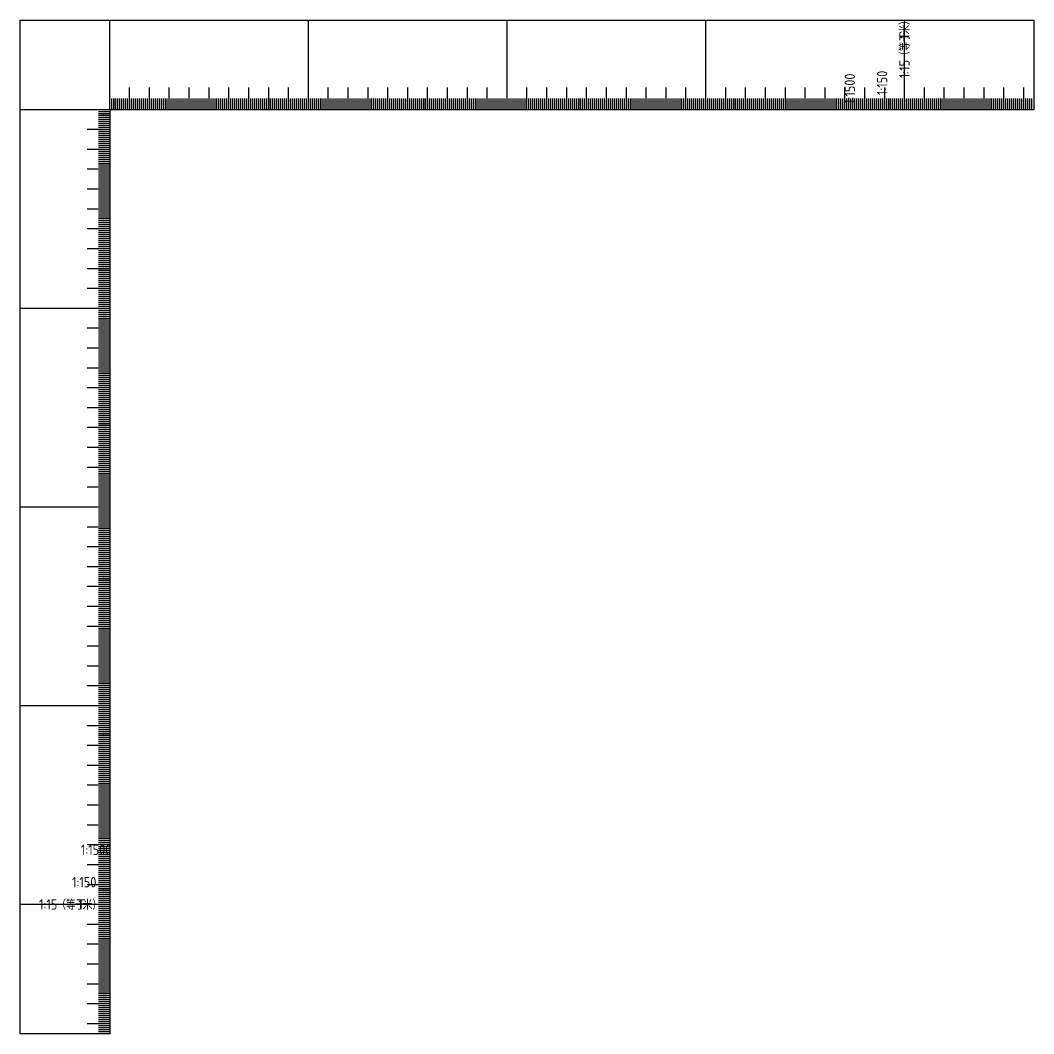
# Model space of a CAD drawing. Header units: millimetres. Extents: x 38046 to 69892, y 8139 to 15731.
# Drawn here: x 41590.9 to 41930.9, y 13550.1 to 13890.1 of the extents above; entities that cross this region are included whole.
import ezdxf

# ---------------------------------------------------------------- set-up
doc = ezdxf.new("R2010")
doc.units = ezdxf.units.MM
doc.header["$LTSCALE"] = 1000
doc.header["$MEASUREMENT"] = 0
doc.layers.get('0').update_dxf_attribs({"color": 3})
for name, color, linetype in [('PUB_TEXT', 3, 'Continuous'), ('图层1', 1, 'Continuous'), ('图层3', 253, 'Continuous')]:
    doc.layers.add(name, color=color, linetype=linetype)
doc.styles.get("Standard").update_dxf_attribs({"font": 'gbenor.shx', "bigfont": 'gbcbig.shx'})

msp = doc.modelspace()

# ---------------------------------------------------------------- linework, layer by layer
for p, q in [((41687.61, 13860.09), (41687.61, 13890.09)), ((41754.28, 13860.09), (41754.28, 13890.09)), ((41820.94, 13860.09), (41820.94, 13890.09)), ((41887.61, 13860.09), (41887.61, 13890.09)), ((41620.94, 13793.43), (41590.94, 13793.43)), ((41620.94, 13726.76), (41590.94, 13726.76)), ((41620.94, 13660.09), (41590.94, 13660.09)), ((41620.94, 13593.43), (41590.94, 13593.43))]:
    msp.add_line(p, q)
for points in [[(41620.94, 13860.09), (41620.94, 13890.09)], [(41687.61, 13860.09), (41687.61, 13890.09)], [(41754.28, 13860.09), (41754.28, 13890.09)], [(41820.94, 13860.09), (41820.94, 13890.09)], [(41627.61, 13860.09), (41627.61, 13867.59)], [(41634.28, 13860.09), (41634.28, 13867.59)], [(41640.94, 13860.09), (41640.94, 13867.59)], [(41647.61, 13860.09), (41647.61, 13867.59)], [(41654.28, 13860.09), (41654.28, 13867.59)], [(41660.94, 13860.09), (41660.94, 13867.59)], [(41667.61, 13860.09), (41667.61, 13867.59)], [(41674.28, 13860.09), (41674.28, 13867.59)], [(41680.94, 13860.09), (41680.94, 13867.59)], [(41694.28, 13860.09), (41694.28, 13867.59)], [(41700.94, 13860.09), (41700.94, 13867.59)], [(41707.61, 13860.09), (41707.61, 13867.59)], [(41714.28, 13860.09), (41714.28, 13867.59)], [(41720.94, 13860.09), (41720.94, 13867.59)], [(41727.61, 13860.09), (41727.61, 13867.59)], [(41734.28, 13860.09), (41734.28, 13867.59)], [(41740.94, 13860.09), (41740.94, 13867.59)], [(41747.61, 13860.09), (41747.61, 13867.59)], [(41760.94, 13860.09), (41760.94, 13867.59)], [(41767.61, 13860.09), (41767.61, 13867.59)], [(41774.28, 13860.09), (41774.28, 13867.59)], [(41780.94, 13860.09), (41780.94, 13867.59)], [(41787.61, 13860.09), (41787.61, 13867.59)], [(41794.28, 13860.09), (41794.28, 13867.59)], [(41800.94, 13860.09), (41800.94, 13867.59)], [(41807.61, 13860.09), (41807.61, 13867.59)], [(41814.28, 13860.09), (41814.28, 13867.59)], [(41827.61, 13860.09), (41827.61, 13867.59)], [(41834.28, 13860.09), (41834.28, 13867.59)], [(41840.94, 13860.09), (41840.94, 13867.59)], [(41847.61, 13860.09), (41847.61, 13867.59)], [(41854.28, 13860.09), (41854.28, 13867.59)], [(41860.94, 13860.09), (41860.94, 13867.59)], [(41867.61, 13860.09), (41867.61, 13867.59)], [(41874.28, 13860.09), (41874.28, 13867.59)], [(41880.94, 13860.09), (41880.94, 13867.59)], [(41894.28, 13860.09), (41894.28, 13867.59)], [(41900.94, 13860.09), (41900.94, 13867.59)], [(41907.61, 13860.09), (41907.61, 13867.59)], [(41914.28, 13860.09), (41914.28, 13867.59)], [(41920.94, 13860.09), (41920.94, 13867.59)], [(41927.61, 13860.09), (41927.61, 13867.59)], [(41620.94, 13860.09), (41590.94, 13860.09)], [(41620.94, 13853.43), (41613.44, 13853.43)], [(41620.94, 13846.76), (41613.44, 13846.76)], [(41620.94, 13840.09), (41613.44, 13840.09)], [(41620.94, 13833.43), (41613.44, 13833.43)], [(41620.94, 13826.76), (41613.44, 13826.76)], [(41620.94, 13820.09), (41613.44, 13820.09)], [(41620.94, 13813.43), (41613.44, 13813.43)], [(41620.94, 13806.76), (41613.44, 13806.76)], [(41620.94, 13800.09), (41613.44, 13800.09)], [(41620.94, 13793.43), (41590.94, 13793.43)], [(41620.94, 13786.76), (41613.44, 13786.76)], [(41620.94, 13780.09), (41613.44, 13780.09)], [(41620.94, 13773.43), (41613.44, 13773.43)], [(41620.94, 13766.76), (41613.44, 13766.76)], [(41620.94, 13760.09), (41613.44, 13760.09)], [(41620.94, 13753.43), (41613.44, 13753.43)], [(41620.94, 13746.76), (41613.44, 13746.76)], [(41620.94, 13740.09), (41613.44, 13740.09)], [(41620.94, 13733.43), (41613.44, 13733.43)], [(41620.94, 13726.76), (41590.94, 13726.76)], [(41620.94, 13720.09), (41613.44, 13720.09)], [(41620.94, 13713.43), (41613.44, 13713.43)], [(41620.94, 13706.76), (41613.44, 13706.76)], [(41620.94, 13700.09), (41613.44, 13700.09)], [(41620.94, 13693.43), (41613.44, 13693.43)], [(41620.94, 13686.76), (41613.44, 13686.76)], [(41620.94, 13680.09), (41613.44, 13680.09)], [(41620.94, 13673.43), (41613.44, 13673.43)], [(41620.94, 13666.76), (41613.44, 13666.76)], [(41620.94, 13660.09), (41590.94, 13660.09)], [(41620.94, 13653.43), (41613.44, 13653.43)], [(41620.94, 13646.76), (41613.44, 13646.76)], [(41620.94, 13640.09), (41613.44, 13640.09)], [(41620.94, 13633.43), (41613.44, 13633.43)], [(41620.94, 13626.76), (41613.44, 13626.76)], [(41620.94, 13620.09), (41613.44, 13620.09)], [(41620.94, 13613.43), (41613.44, 13613.43)], [(41620.94, 13606.76), (41613.44, 13606.76)], [(41620.94, 13600.09), (41613.44, 13600.09)], [(41620.94, 13586.76), (41613.44, 13586.76)], [(41620.94, 13580.09), (41613.44, 13580.09)], [(41620.94, 13573.43), (41613.44, 13573.43)], [(41620.94, 13566.76), (41613.44, 13566.76)], [(41620.94, 13560.09), (41613.44, 13560.09)], [(41620.94, 13553.43), (41613.44, 13553.43)]]:
    msp.add_lwpolyline(points)
at = {"layer": '图层1'}
msp.add_lwpolyline([(41620.94, 13860.09), (41620.94, 13550.09), (41590.94, 13550.09), (41590.94, 13890.09), (41930.94, 13890.09), (41930.94, 13860.09), (41620.94, 13860.09)], dxfattribs=at)
at = {"layer": '图层3'}
for points in [[(41621.61, 13860.09), (41621.61, 13863.84)], [(41622.28, 13860.09), (41622.28, 13863.84)], [(41622.94, 13860.09), (41622.94, 13863.84)], [(41623.61, 13860.09), (41623.61, 13863.84)], [(41624.28, 13860.09), (41624.28, 13863.84)], [(41624.94, 13860.09), (41624.94, 13863.84)], [(41625.61, 13860.09), (41625.61, 13863.84)], [(41626.28, 13860.09), (41626.28, 13863.84)], [(41626.94, 13860.09), (41626.94, 13863.84)], [(41628.28, 13860.09), (41628.28, 13863.84)], [(41628.94, 13860.09), (41628.94, 13863.84)], [(41629.61, 13860.09), (41629.61, 13863.84)], [(41630.28, 13860.09), (41630.28, 13863.84)], [(41630.94, 13860.09), (41630.94, 13863.84)], [(41631.61, 13860.09), (41631.61, 13863.84)], [(41632.28, 13860.09), (41632.28, 13863.84)], [(41632.94, 13860.09), (41632.94, 13863.84)], [(41633.61, 13860.09), (41633.61, 13863.84)], [(41634.94, 13860.09), (41634.94, 13863.84)], [(41635.61, 13860.09), (41635.61, 13863.84)], [(41636.28, 13860.09), (41636.28, 13863.84)], [(41636.94, 13860.09), (41636.94, 13863.84)], [(41637.61, 13860.09), (41637.61, 13863.84)], [(41638.28, 13860.09), (41638.28, 13863.84)], [(41638.94, 13860.09), (41638.94, 13863.84)], [(41639.61, 13860.09), (41639.61, 13863.84)], [(41640.28, 13860.09), (41640.28, 13863.84)], [(41641.61, 13860.09), (41641.61, 13863.84)], [(41642.28, 13860.09), (41642.28, 13863.84)], [(41642.94, 13860.09), (41642.94, 13863.84)], [(41643.61, 13860.09), (41643.61, 13863.84)], [(41644.28, 13860.09), (41644.28, 13863.84)], [(41644.94, 13860.09), (41644.94, 13863.84)], [(41645.61, 13860.09), (41645.61, 13863.84)], [(41646.28, 13860.09), (41646.28, 13863.84)], [(41646.94, 13860.09), (41646.94, 13863.84)], [(41648.28, 13860.09), (41648.28, 13863.84)], [(41648.94, 13860.09), (41648.94, 13863.84)], [(41649.61, 13860.09), (41649.61, 13863.84)], [(41650.28, 13860.09), (41650.28, 13863.84)], [(41650.94, 13860.09), (41650.94, 13863.84)], [(41651.61, 13860.09), (41651.61, 13863.84)], [(41652.28, 13860.09), (41652.28, 13863.84)], [(41652.94, 13860.09), (41652.94, 13863.84)], [(41653.61, 13860.09), (41653.61, 13863.84)], [(41654.94, 13860.09), (41654.94, 13863.84)], [(41655.61, 13860.09), (41655.61, 13863.84)], [(41656.28, 13860.09), (41656.28, 13863.84)], [(41656.94, 13860.09), (41656.94, 13863.84)], [(41657.61, 13860.09), (41657.61, 13863.84)], [(41658.28, 13860.09), (41658.28, 13863.84)], [(41658.94, 13860.09), (41658.94, 13863.84)], [(41659.61, 13860.09), (41659.61, 13863.84)], [(41660.28, 13860.09), (41660.28, 13863.84)], [(41661.61, 13860.09), (41661.61, 13863.84)], [(41662.28, 13860.09), (41662.28, 13863.84)], [(41662.94, 13860.09), (41662.94, 13863.84)], [(41663.61, 13860.09), (41663.61, 13863.84)], [(41664.28, 13860.09), (41664.28, 13863.84)], [(41664.94, 13860.09), (41664.94, 13863.84)], [(41665.61, 13860.09), (41665.61, 13863.84)], [(41666.28, 13860.09), (41666.28, 13863.84)], [(41666.94, 13860.09), (41666.94, 13863.84)], [(41668.28, 13860.09), (41668.28, 13863.84)], [(41668.94, 13860.09), (41668.94, 13863.84)], [(41669.61, 13860.09), (41669.61, 13863.84)], [(41670.28, 13860.09), (41670.28, 13863.84)], [(41670.94, 13860.09), (41670.94, 13863.84)], [(41671.61, 13860.09), (41671.61, 13863.84)], [(41672.28, 13860.09), (41672.28, 13863.84)], [(41672.94, 13860.09), (41672.94, 13863.84)], [(41673.61, 13860.09), (41673.61, 13863.84)], [(41674.94, 13860.09), (41674.94, 13863.84)], [(41675.61, 13860.09), (41675.61, 13863.84)], [(41676.28, 13860.09), (41676.28, 13863.84)], [(41676.94, 13860.09), (41676.94, 13863.84)], [(41677.61, 13860.09), (41677.61, 13863.84)], [(41678.28, 13860.09), (41678.28, 13863.84)], [(41678.94, 13860.09), (41678.94, 13863.84)], [(41679.61, 13860.09), (41679.61, 13863.84)], [(41680.28, 13860.09), (41680.28, 13863.84)], [(41681.61, 13860.09), (41681.61, 13863.84)], [(41682.28, 13860.09), (41682.28, 13863.84)], [(41682.94, 13860.09), (41682.94, 13863.84)], [(41683.61, 13860.09), (41683.61, 13863.84)], [(41684.28, 13860.09), (41684.28, 13863.84)], [(41684.94, 13860.09), (41684.94, 13863.84)], [(41685.61, 13860.09), (41685.61, 13863.84)], [(41686.28, 13860.09), (41686.28, 13863.84)], [(41686.94, 13860.09), (41686.94, 13863.84)], [(41688.28, 13860.09), (41688.28, 13863.84)], [(41688.94, 13860.09), (41688.94, 13863.84)], [(41689.61, 13860.09), (41689.61, 13863.84)], [(41690.28, 13860.09), (41690.28, 13863.84)], [(41690.94, 13860.09), (41690.94, 13863.84)], [(41691.61, 13860.09), (41691.61, 13863.84)], [(41692.28, 13860.09), (41692.28, 13863.84)], [(41692.94, 13860.09), (41692.94, 13863.84)], [(41693.61, 13860.09), (41693.61, 13863.84)], [(41694.94, 13860.09), (41694.94, 13863.84)], [(41695.61, 13860.09), (41695.61, 13863.84)], [(41696.28, 13860.09), (41696.28, 13863.84)], [(41696.94, 13860.09), (41696.94, 13863.84)], [(41697.61, 13860.09), (41697.61, 13863.84)], [(41698.28, 13860.09), (41698.28, 13863.84)], [(41698.94, 13860.09), (41698.94, 13863.84)], [(41699.61, 13860.09), (41699.61, 13863.84)], [(41700.28, 13860.09), (41700.28, 13863.84)], [(41701.61, 13860.09), (41701.61, 13863.84)], [(41702.28, 13860.09), (41702.28, 13863.84)], [(41702.94, 13860.09), (41702.94, 13863.84)], [(41703.61, 13860.09), (41703.61, 13863.84)], [(41704.28, 13860.09), (41704.28, 13863.84)], [(41704.94, 13860.09), (41704.94, 13863.84)], [(41705.61, 13860.09), (41705.61, 13863.84)], [(41706.28, 13860.09), (41706.28, 13863.84)], [(41706.94, 13860.09), (41706.94, 13863.84)], [(41708.28, 13860.09), (41708.28, 13863.84)], [(41708.94, 13860.09), (41708.94, 13863.84)], [(41709.61, 13860.09), (41709.61, 13863.84)], [(41710.28, 13860.09), (41710.28, 13863.84)], [(41710.94, 13860.09), (41710.94, 13863.84)], [(41711.61, 13860.09), (41711.61, 13863.84)], [(41712.28, 13860.09), (41712.28, 13863.84)], [(41712.94, 13860.09), (41712.94, 13863.84)], [(41713.61, 13860.09), (41713.61, 13863.84)], [(41714.94, 13860.09), (41714.94, 13863.84)], [(41715.61, 13860.09), (41715.61, 13863.84)], [(41716.28, 13860.09), (41716.28, 13863.84)], [(41716.94, 13860.09), (41716.94, 13863.84)], [(41717.61, 13860.09), (41717.61, 13863.84)], [(41718.28, 13860.09), (41718.28, 13863.84)], [(41718.94, 13860.09), (41718.94, 13863.84)], [(41719.61, 13860.09), (41719.61, 13863.84)], [(41720.28, 13860.09), (41720.28, 13863.84)], [(41721.61, 13860.09), (41721.61, 13863.84)], [(41722.28, 13860.09), (41722.28, 13863.84)], [(41722.94, 13860.09), (41722.94, 13863.84)], [(41723.61, 13860.09), (41723.61, 13863.84)], [(41724.28, 13860.09), (41724.28, 13863.84)], [(41724.94, 13860.09), (41724.94, 13863.84)], [(41725.61, 13860.09), (41725.61, 13863.84)], [(41726.28, 13860.09), (41726.28, 13863.84)], [(41726.94, 13860.09), (41726.94, 13863.84)], [(41728.28, 13860.09), (41728.28, 13863.84)], [(41728.94, 13860.09), (41728.94, 13863.84)], [(41729.61, 13860.09), (41729.61, 13863.84)], [(41730.28, 13860.09), (41730.28, 13863.84)], [(41730.94, 13860.09), (41730.94, 13863.84)], [(41731.61, 13860.09), (41731.61, 13863.84)], [(41732.28, 13860.09), (41732.28, 13863.84)], [(41732.94, 13860.09), (41732.94, 13863.84)], [(41733.61, 13860.09), (41733.61, 13863.84)], [(41734.94, 13860.09), (41734.94, 13863.84)], [(41735.61, 13860.09), (41735.61, 13863.84)], [(41736.28, 13860.09), (41736.28, 13863.84)], [(41736.94, 13860.09), (41736.94, 13863.84)], [(41737.61, 13860.09), (41737.61, 13863.84)], [(41738.28, 13860.09), (41738.28, 13863.84)], [(41738.94, 13860.09), (41738.94, 13863.84)], [(41739.61, 13860.09), (41739.61, 13863.84)], [(41740.28, 13860.09), (41740.28, 13863.84)], [(41741.61, 13860.09), (41741.61, 13863.84)], [(41742.28, 13860.09), (41742.28, 13863.84)], [(41742.94, 13860.09), (41742.94, 13863.84)], [(41743.61, 13860.09), (41743.61, 13863.84)], [(41744.28, 13860.09), (41744.28, 13863.84)], [(41744.94, 13860.09), (41744.94, 13863.84)], [(41745.61, 13860.09), (41745.61, 13863.84)], [(41746.28, 13860.09), (41746.28, 13863.84)], [(41746.94, 13860.09), (41746.94, 13863.84)], [(41748.28, 13860.09), (41748.28, 13863.84)], [(41748.94, 13860.09), (41748.94, 13863.84)], [(41749.61, 13860.09), (41749.61, 13863.84)], [(41750.28, 13860.09), (41750.28, 13863.84)], [(41750.94, 13860.09), (41750.94, 13863.84)], [(41751.61, 13860.09), (41751.61, 13863.84)], [(41752.28, 13860.09), (41752.28, 13863.84)], [(41752.94, 13860.09), (41752.94, 13863.84)], [(41753.61, 13860.09), (41753.61, 13863.84)], [(41754.94, 13860.09), (41754.94, 13863.84)], [(41755.61, 13860.09), (41755.61, 13863.84)], [(41756.28, 13860.09), (41756.28, 13863.84)], [(41756.94, 13860.09), (41756.94, 13863.84)], [(41757.61, 13860.09), (41757.61, 13863.84)], [(41758.28, 13860.09), (41758.28, 13863.84)], [(41758.94, 13860.09), (41758.94, 13863.84)], [(41759.61, 13860.09), (41759.61, 13863.84)], [(41760.28, 13860.09), (41760.28, 13863.84)], [(41761.61, 13860.09), (41761.61, 13863.84)], [(41762.28, 13860.09), (41762.28, 13863.84)], [(41762.94, 13860.09), (41762.94, 13863.84)], [(41763.61, 13860.09), (41763.61, 13863.84)], [(41764.28, 13860.09), (41764.28, 13863.84)], [(41764.94, 13860.09), (41764.94, 13863.84)], [(41765.61, 13860.09), (41765.61, 13863.84)], [(41766.28, 13860.09), (41766.28, 13863.84)], [(41766.94, 13860.09), (41766.94, 13863.84)], [(41768.28, 13860.09), (41768.28, 13863.84)], [(41768.94, 13860.09), (41768.94, 13863.84)], [(41769.61, 13860.09), (41769.61, 13863.84)], [(41770.28, 13860.09), (41770.28, 13863.84)], [(41770.94, 13860.09), (41770.94, 13863.84)], [(41771.61, 13860.09), (41771.61, 13863.84)], [(41772.28, 13860.09), (41772.28, 13863.84)], [(41772.94, 13860.09), (41772.94, 13863.84)], [(41773.61, 13860.09), (41773.61, 13863.84)], [(41774.94, 13860.09), (41774.94, 13863.84)], [(41775.61, 13860.09), (41775.61, 13863.84)], [(41776.28, 13860.09), (41776.28, 13863.84)], [(41776.94, 13860.09), (41776.94, 13863.84)], [(41777.61, 13860.09), (41777.61, 13863.84)], [(41778.28, 13860.09), (41778.28, 13863.84)], [(41778.94, 13860.09), (41778.94, 13863.84)], [(41779.61, 13860.09), (41779.61, 13863.84)], [(41780.28, 13860.09), (41780.28, 13863.84)], [(41781.61, 13860.09), (41781.61, 13863.84)], [(41782.28, 13860.09), (41782.28, 13863.84)], [(41782.94, 13860.09), (41782.94, 13863.84)], [(41783.61, 13860.09), (41783.61, 13863.84)], [(41784.28, 13860.09), (41784.28, 13863.84)], [(41784.94, 13860.09), (41784.94, 13863.84)], [(41785.61, 13860.09), (41785.61, 13863.84)], [(41786.28, 13860.09), (41786.28, 13863.84)], [(41786.94, 13860.09), (41786.94, 13863.84)], [(41788.28, 13860.09), (41788.28, 13863.84)], [(41788.94, 13860.09), (41788.94, 13863.84)], [(41789.61, 13860.09), (41789.61, 13863.84)], [(41790.28, 13860.09), (41790.28, 13863.84)], [(41790.94, 13860.09), (41790.94, 13863.84)], [(41791.61, 13860.09), (41791.61, 13863.84)], [(41792.28, 13860.09), (41792.28, 13863.84)], [(41792.94, 13860.09), (41792.94, 13863.84)], [(41793.61, 13860.09), (41793.61, 13863.84)], [(41794.94, 13860.09), (41794.94, 13863.84)], [(41795.61, 13860.09), (41795.61, 13863.84)], [(41796.28, 13860.09), (41796.28, 13863.84)], [(41796.94, 13860.09), (41796.94, 13863.84)], [(41797.61, 13860.09), (41797.61, 13863.84)], [(41798.28, 13860.09), (41798.28, 13863.84)], [(41798.94, 13860.09), (41798.94, 13863.84)], [(41799.61, 13860.09), (41799.61, 13863.84)], [(41800.28, 13860.09), (41800.28, 13863.84)], [(41801.61, 13860.09), (41801.61, 13863.84)], [(41802.28, 13860.09), (41802.28, 13863.84)], [(41802.94, 13860.09), (41802.94, 13863.84)], [(41803.61, 13860.09), (41803.61, 13863.84)], [(41804.28, 13860.09), (41804.28, 13863.84)], [(41804.94, 13860.09), (41804.94, 13863.84)], [(41805.61, 13860.09), (41805.61, 13863.84)], [(41806.28, 13860.09), (41806.28, 13863.84)], [(41806.94, 13860.09), (41806.94, 13863.84)], [(41808.28, 13860.09), (41808.28, 13863.84)], [(41808.94, 13860.09), (41808.94, 13863.84)], [(41809.61, 13860.09), (41809.61, 13863.84)], [(41810.28, 13860.09), (41810.28, 13863.84)], [(41810.94, 13860.09), (41810.94, 13863.84)], [(41811.61, 13860.09), (41811.61, 13863.84)], [(41812.28, 13860.09), (41812.28, 13863.84)], [(41812.94, 13860.09), (41812.94, 13863.84)], [(41813.61, 13860.09), (41813.61, 13863.84)], [(41814.94, 13860.09), (41814.94, 13863.84)], [(41815.61, 13860.09), (41815.61, 13863.84)], [(41816.28, 13860.09), (41816.28, 13863.84)], [(41816.94, 13860.09), (41816.94, 13863.84)], [(41817.61, 13860.09), (41817.61, 13863.84)], [(41818.28, 13860.09), (41818.28, 13863.84)], [(41818.94, 13860.09), (41818.94, 13863.84)], [(41819.61, 13860.09), (41819.61, 13863.84)], [(41820.28, 13860.09), (41820.28, 13863.84)], [(41821.61, 13860.09), (41821.61, 13863.84)], [(41822.28, 13860.09), (41822.28, 13863.84)], [(41822.94, 13860.09), (41822.94, 13863.84)], [(41823.61, 13860.09), (41823.61, 13863.84)], [(41824.28, 13860.09), (41824.28, 13863.84)], [(41824.94, 13860.09), (41824.94, 13863.84)], [(41825.61, 13860.09), (41825.61, 13863.84)], [(41826.28, 13860.09), (41826.28, 13863.84)], [(41826.94, 13860.09), (41826.94, 13863.84)], [(41828.28, 13860.09), (41828.28, 13863.84)], [(41828.94, 13860.09), (41828.94, 13863.84)], [(41829.61, 13860.09), (41829.61, 13863.84)], [(41830.28, 13860.09), (41830.28, 13863.84)], [(41830.94, 13860.09), (41830.94, 13863.84)], [(41831.61, 13860.09), (41831.61, 13863.84)], [(41832.28, 13860.09), (41832.28, 13863.84)], [(41832.94, 13860.09), (41832.94, 13863.84)], [(41833.61, 13860.09), (41833.61, 13863.84)], [(41834.94, 13860.09), (41834.94, 13863.84)], [(41835.61, 13860.09), (41835.61, 13863.84)], [(41836.28, 13860.09), (41836.28, 13863.84)], [(41836.94, 13860.09), (41836.94, 13863.84)], [(41837.61, 13860.09), (41837.61, 13863.84)], [(41838.28, 13860.09), (41838.28, 13863.84)], [(41838.94, 13860.09), (41838.94, 13863.84)], [(41839.61, 13860.09), (41839.61, 13863.84)], [(41840.28, 13860.09), (41840.28, 13863.84)], [(41841.61, 13860.09), (41841.61, 13863.84)], [(41842.28, 13860.09), (41842.28, 13863.84)], [(41842.94, 13860.09), (41842.94, 13863.84)], [(41843.61, 13860.09), (41843.61, 13863.84)], [(41844.28, 13860.09), (41844.28, 13863.84)], [(41844.94, 13860.09), (41844.94, 13863.84)], [(41845.61, 13860.09), (41845.61, 13863.84)], [(41846.28, 13860.09), (41846.28, 13863.84)], [(41846.94, 13860.09), (41846.94, 13863.84)], [(41848.28, 13860.09), (41848.28, 13863.84)], [(41848.94, 13860.09), (41848.94, 13863.84)], [(41849.61, 13860.09), (41849.61, 13863.84)], [(41850.28, 13860.09), (41850.28, 13863.84)], [(41850.94, 13860.09), (41850.94, 13863.84)], [(41851.61, 13860.09), (41851.61, 13863.84)], [(41852.28, 13860.09), (41852.28, 13863.84)], [(41852.94, 13860.09), (41852.94, 13863.84)], [(41853.61, 13860.09), (41853.61, 13863.84)], [(41854.94, 13860.09), (41854.94, 13863.84)], [(41855.61, 13860.09), (41855.61, 13863.84)], [(41856.28, 13860.09), (41856.28, 13863.84)], [(41856.94, 13860.09), (41856.94, 13863.84)], [(41857.61, 13860.09), (41857.61, 13863.84)], [(41858.28, 13860.09), (41858.28, 13863.84)], [(41858.94, 13860.09), (41858.94, 13863.84)], [(41859.61, 13860.09), (41859.61, 13863.84)], [(41860.28, 13860.09), (41860.28, 13863.84)], [(41861.61, 13860.09), (41861.61, 13863.84)], [(41862.28, 13860.09), (41862.28, 13863.84)], [(41862.94, 13860.09), (41862.94, 13863.84)], [(41863.61, 13860.09), (41863.61, 13863.84)], [(41864.28, 13860.09), (41864.28, 13863.84)], [(41864.94, 13860.09), (41864.94, 13863.84)], [(41864.94, 13860.09), (41864.94, 13863.84)], [(41865.61, 13860.09), (41865.61, 13863.84)], [(41865.61, 13860.09), (41865.61, 13863.84)], [(41866.28, 13860.09), (41866.28, 13863.84)], [(41866.28, 13860.09), (41866.28, 13863.84)], [(41866.94, 13860.09), (41866.94, 13863.84)], [(41866.94, 13860.09), (41866.94, 13863.84)], [(41867.61, 13860.09), (41867.61, 13863.84)], [(41868.28, 13860.09), (41868.28, 13863.84)], [(41868.28, 13860.09), (41868.28, 13863.84)], [(41868.94, 13860.09), (41868.94, 13863.84)], [(41868.94, 13860.09), (41868.94, 13863.84)], [(41869.61, 13860.09), (41869.61, 13863.84)], [(41869.61, 13860.09), (41869.61, 13863.84)], [(41870.28, 13860.09), (41870.28, 13863.84)], [(41870.28, 13860.09), (41870.28, 13863.84)], [(41870.94, 13860.09), (41870.94, 13863.84)], [(41871.61, 13860.09), (41871.61, 13863.84)], [(41871.61, 13860.09), (41871.61, 13863.84)], [(41872.28, 13860.09), (41872.28, 13863.84)], [(41872.28, 13860.09), (41872.28, 13863.84)], [(41872.94, 13860.09), (41872.94, 13863.84)], [(41872.94, 13860.09), (41872.94, 13863.84)], [(41873.61, 13860.09), (41873.61, 13863.84)], [(41873.61, 13860.09), (41873.61, 13863.84)], [(41874.28, 13860.09), (41874.28, 13863.84)], [(41874.94, 13860.09), (41874.94, 13863.84)], [(41874.94, 13860.09), (41874.94, 13863.84)], [(41875.61, 13860.09), (41875.61, 13863.84)], [(41875.61, 13860.09), (41875.61, 13863.84)], [(41876.28, 13860.09), (41876.28, 13863.84)], [(41876.28, 13860.09), (41876.28, 13863.84)], [(41876.94, 13860.09), (41876.94, 13863.84)], [(41876.94, 13860.09), (41876.94, 13863.84)], [(41877.61, 13860.09), (41877.61, 13863.84)], [(41878.28, 13860.09), (41878.28, 13863.84)], [(41878.28, 13860.09), (41878.28, 13863.84)], [(41878.94, 13860.09), (41878.94, 13863.84)], [(41878.94, 13860.09), (41878.94, 13863.84)], [(41879.61, 13860.09), (41879.61, 13863.84)], [(41879.61, 13860.09), (41879.61, 13863.84)], [(41880.28, 13860.09), (41880.28, 13863.84)], [(41880.28, 13860.09), (41880.28, 13863.84)], [(41880.94, 13860.09), (41880.94, 13863.84)], [(41881.61, 13860.09), (41881.61, 13863.84)], [(41881.61, 13860.09), (41881.61, 13863.84)], [(41882.28, 13860.09), (41882.28, 13863.84)], [(41882.28, 13860.09), (41882.28, 13863.84)], [(41882.94, 13860.09), (41882.94, 13863.84)], [(41882.94, 13860.09), (41882.94, 13863.84)], [(41883.61, 13860.09), (41883.61, 13863.84)], [(41883.61, 13860.09), (41883.61, 13863.84)], [(41884.28, 13860.09), (41884.28, 13863.84)], [(41884.94, 13860.09), (41884.94, 13863.84)], [(41884.94, 13860.09), (41884.94, 13863.84)], [(41885.61, 13860.09), (41885.61, 13863.84)], [(41885.61, 13860.09), (41885.61, 13863.84)], [(41886.28, 13860.09), (41886.28, 13863.84)], [(41886.28, 13860.09), (41886.28, 13863.84)], [(41886.94, 13860.09), (41886.94, 13863.84)], [(41886.94, 13860.09), (41886.94, 13863.84)], [(41887.61, 13860.09), (41887.61, 13863.84)], [(41888.28, 13860.09), (41888.28, 13863.84)], [(41888.94, 13860.09), (41888.94, 13863.84)], [(41889.61, 13860.09), (41889.61, 13863.84)], [(41890.28, 13860.09), (41890.28, 13863.84)], [(41890.94, 13860.09), (41890.94, 13863.84)], [(41891.61, 13860.09), (41891.61, 13863.84)], [(41892.28, 13860.09), (41892.28, 13863.84)], [(41892.94, 13860.09), (41892.94, 13863.84)], [(41893.61, 13860.09), (41893.61, 13863.84)], [(41894.94, 13860.09), (41894.94, 13863.84)], [(41895.61, 13860.09), (41895.61, 13863.84)], [(41896.28, 13860.09), (41896.28, 13863.84)], [(41896.94, 13860.09), (41896.94, 13863.84)], [(41897.61, 13860.09), (41897.61, 13863.84)], [(41898.28, 13860.09), (41898.28, 13863.84)], [(41898.94, 13860.09), (41898.94, 13863.84)], [(41899.61, 13860.09), (41899.61, 13863.84)], [(41900.28, 13860.09), (41900.28, 13863.84)], [(41901.61, 13860.09), (41901.61, 13863.84)], [(41902.28, 13860.09), (41902.28, 13863.84)], [(41902.94, 13860.09), (41902.94, 13863.84)], [(41903.61, 13860.09), (41903.61, 13863.84)], [(41904.28, 13860.09), (41904.28, 13863.84)], [(41904.94, 13860.09), (41904.94, 13863.84)], [(41905.61, 13860.09), (41905.61, 13863.84)], [(41906.28, 13860.09), (41906.28, 13863.84)], [(41906.94, 13860.09), (41906.94, 13863.84)], [(41908.28, 13860.09), (41908.28, 13863.84)], [(41908.94, 13860.09), (41908.94, 13863.84)], [(41909.61, 13860.09), (41909.61, 13863.84)], [(41910.28, 13860.09), (41910.28, 13863.84)], [(41910.94, 13860.09), (41910.94, 13863.84)], [(41911.61, 13860.09), (41911.61, 13863.84)], [(41912.28, 13860.09), (41912.28, 13863.84)], [(41912.94, 13860.09), (41912.94, 13863.84)], [(41913.61, 13860.09), (41913.61, 13863.84)], [(41914.94, 13860.09), (41914.94, 13863.84)], [(41915.61, 13860.09), (41915.61, 13863.84)], [(41916.28, 13860.09), (41916.28, 13863.84)], [(41916.94, 13860.09), (41916.94, 13863.84)], [(41917.61, 13860.09), (41917.61, 13863.84)], [(41918.28, 13860.09), (41918.28, 13863.84)], [(41918.94, 13860.09), (41918.94, 13863.84)], [(41919.61, 13860.09), (41919.61, 13863.84)], [(41920.28, 13860.09), (41920.28, 13863.84)], [(41921.61, 13860.09), (41921.61, 13863.84)], [(41922.28, 13860.09), (41922.28, 13863.84)], [(41922.94, 13860.09), (41922.94, 13863.84)], [(41923.61, 13860.09), (41923.61, 13863.84)], [(41924.28, 13860.09), (41924.28, 13863.84)], [(41924.94, 13860.09), (41924.94, 13863.84)], [(41925.61, 13860.09), (41925.61, 13863.84)], [(41926.28, 13860.09), (41926.28, 13863.84)], [(41926.94, 13860.09), (41926.94, 13863.84)], [(41928.28, 13860.09), (41928.28, 13863.84)], [(41928.94, 13860.09), (41928.94, 13863.84)], [(41929.61, 13860.09), (41929.61, 13863.84)], [(41930.28, 13860.09), (41930.28, 13863.84)], [(41620.94, 13859.43), (41617.19, 13859.43)], [(41620.94, 13858.76), (41617.19, 13858.76)], [(41620.94, 13858.09), (41617.19, 13858.09)], [(41620.94, 13857.43), (41617.19, 13857.43)], [(41620.94, 13856.76), (41617.19, 13856.76)], [(41620.94, 13856.09), (41617.19, 13856.09)], [(41620.94, 13855.43), (41617.19, 13855.43)], [(41620.94, 13854.76), (41617.19, 13854.76)], [(41620.94, 13854.09), (41617.19, 13854.09)], [(41620.94, 13852.76), (41617.19, 13852.76)], [(41620.94, 13852.09), (41617.19, 13852.09)], [(41620.94, 13851.43), (41617.19, 13851.43)], [(41620.94, 13850.76), (41617.19, 13850.76)], [(41620.94, 13850.09), (41617.19, 13850.09)], [(41620.94, 13849.43), (41617.19, 13849.43)], [(41620.94, 13848.76), (41617.19, 13848.76)], [(41620.94, 13848.09), (41617.19, 13848.09)], [(41620.94, 13847.43), (41617.19, 13847.43)], [(41620.94, 13846.09), (41617.19, 13846.09)], [(41620.94, 13845.43), (41617.19, 13845.43)], [(41620.94, 13844.76), (41617.19, 13844.76)], [(41620.94, 13844.09), (41617.19, 13844.09)], [(41620.94, 13843.43), (41617.19, 13843.43)], [(41620.94, 13842.76), (41617.19, 13842.76)], [(41620.94, 13842.09), (41617.19, 13842.09)], [(41620.94, 13841.43), (41617.19, 13841.43)], [(41620.94, 13840.76), (41617.19, 13840.76)], [(41620.94, 13839.43), (41617.19, 13839.43)], [(41620.94, 13838.76), (41617.19, 13838.76)], [(41620.94, 13838.09), (41617.19, 13838.09)], [(41620.94, 13837.43), (41617.19, 13837.43)], [(41620.94, 13836.76), (41617.19, 13836.76)], [(41620.94, 13836.09), (41617.19, 13836.09)], [(41620.94, 13835.43), (41617.19, 13835.43)], [(41620.94, 13834.76), (41617.19, 13834.76)], [(41620.94, 13834.09), (41617.19, 13834.09)], [(41620.94, 13832.76), (41617.19, 13832.76)], [(41620.94, 13832.09), (41617.19, 13832.09)], [(41620.94, 13831.43), (41617.19, 13831.43)], [(41620.94, 13830.76), (41617.19, 13830.76)], [(41620.94, 13830.09), (41617.19, 13830.09)], [(41620.94, 13829.43), (41617.19, 13829.43)], [(41620.94, 13828.76), (41617.19, 13828.76)], [(41620.94, 13828.09), (41617.19, 13828.09)], [(41620.94, 13827.43), (41617.19, 13827.43)], [(41620.94, 13826.09), (41617.19, 13826.09)], [(41620.94, 13825.43), (41617.19, 13825.43)], [(41620.94, 13824.76), (41617.19, 13824.76)], [(41620.94, 13824.09), (41617.19, 13824.09)], [(41620.94, 13823.43), (41617.19, 13823.43)], [(41620.94, 13822.76), (41617.19, 13822.76)], [(41620.94, 13822.09), (41617.19, 13822.09)], [(41620.94, 13821.43), (41617.19, 13821.43)], [(41620.94, 13820.76), (41617.19, 13820.76)], [(41620.94, 13819.43), (41617.19, 13819.43)], [(41620.94, 13818.76), (41617.19, 13818.76)], [(41620.94, 13818.09), (41617.19, 13818.09)], [(41620.94, 13817.43), (41617.19, 13817.43)], [(41620.94, 13816.76), (41617.19, 13816.76)], [(41620.94, 13816.09), (41617.19, 13816.09)], [(41620.94, 13815.43), (41617.19, 13815.43)], [(41620.94, 13814.76), (41617.19, 13814.76)], [(41620.94, 13814.09), (41617.19, 13814.09)], [(41620.94, 13812.76), (41617.19, 13812.76)], [(41620.94, 13812.09), (41617.19, 13812.09)], [(41620.94, 13811.43), (41617.19, 13811.43)], [(41620.94, 13810.76), (41617.19, 13810.76)], [(41620.94, 13810.09), (41617.19, 13810.09)], [(41620.94, 13809.43), (41617.19, 13809.43)], [(41620.94, 13808.76), (41617.19, 13808.76)], [(41620.94, 13808.09), (41617.19, 13808.09)], [(41620.94, 13807.43), (41617.19, 13807.43)], [(41620.94, 13806.09), (41617.19, 13806.09)], [(41620.94, 13805.43), (41617.19, 13805.43)], [(41620.94, 13804.76), (41617.19, 13804.76)], [(41620.94, 13804.09), (41617.19, 13804.09)], [(41620.94, 13803.43), (41617.19, 13803.43)], [(41620.94, 13802.76), (41617.19, 13802.76)], [(41620.94, 13802.09), (41617.19, 13802.09)], [(41620.94, 13801.43), (41617.19, 13801.43)], [(41620.94, 13800.76), (41617.19, 13800.76)], [(41620.94, 13799.43), (41617.19, 13799.43)], [(41620.94, 13798.76), (41617.19, 13798.76)], [(41620.94, 13798.09), (41617.19, 13798.09)], [(41620.94, 13797.43), (41617.19, 13797.43)], [(41620.94, 13796.76), (41617.19, 13796.76)], [(41620.94, 13796.09), (41617.19, 13796.09)], [(41620.94, 13795.43), (41617.19, 13795.43)], [(41620.94, 13794.76), (41617.19, 13794.76)], [(41620.94, 13794.09), (41617.19, 13794.09)], [(41620.94, 13792.76), (41617.19, 13792.76)], [(41620.94, 13792.09), (41617.19, 13792.09)], [(41620.94, 13791.43), (41617.19, 13791.43)], [(41620.94, 13790.76), (41617.19, 13790.76)], [(41620.94, 13790.09), (41617.19, 13790.09)], [(41620.94, 13789.43), (41617.19, 13789.43)], [(41620.94, 13788.76), (41617.19, 13788.76)], [(41620.94, 13788.09), (41617.19, 13788.09)], [(41620.94, 13787.43), (41617.19, 13787.43)], [(41620.94, 13786.09), (41617.19, 13786.09)], [(41620.94, 13785.43), (41617.19, 13785.43)], [(41620.94, 13784.76), (41617.19, 13784.76)], [(41620.94, 13784.09), (41617.19, 13784.09)], [(41620.94, 13783.43), (41617.19, 13783.43)], [(41620.94, 13782.76), (41617.19, 13782.76)], [(41620.94, 13782.09), (41617.19, 13782.09)], [(41620.94, 13781.43), (41617.19, 13781.43)], [(41620.94, 13780.76), (41617.19, 13780.76)], [(41620.94, 13779.43), (41617.19, 13779.43)], [(41620.94, 13778.76), (41617.19, 13778.76)], [(41620.94, 13778.09), (41617.19, 13778.09)], [(41620.94, 13777.43), (41617.19, 13777.43)], [(41620.94, 13776.76), (41617.19, 13776.76)], [(41620.94, 13776.09), (41617.19, 13776.09)], [(41620.94, 13775.43), (41617.19, 13775.43)], [(41620.94, 13774.76), (41617.19, 13774.76)], [(41620.94, 13774.09), (41617.19, 13774.09)], [(41620.94, 13772.76), (41617.19, 13772.76)], [(41620.94, 13772.09), (41617.19, 13772.09)], [(41620.94, 13771.43), (41617.19, 13771.43)], [(41620.94, 13770.76), (41617.19, 13770.76)], [(41620.94, 13770.09), (41617.19, 13770.09)], [(41620.94, 13769.43), (41617.19, 13769.43)], [(41620.94, 13768.76), (41617.19, 13768.76)], [(41620.94, 13768.09), (41617.19, 13768.09)], [(41620.94, 13767.43), (41617.19, 13767.43)], [(41620.94, 13766.09), (41617.19, 13766.09)], [(41620.94, 13765.43), (41617.19, 13765.43)], [(41620.94, 13764.76), (41617.19, 13764.76)], [(41620.94, 13764.09), (41617.19, 13764.09)], [(41620.94, 13763.43), (41617.19, 13763.43)], [(41620.94, 13762.76), (41617.19, 13762.76)], [(41620.94, 13762.09), (41617.19, 13762.09)], [(41620.94, 13761.43), (41617.19, 13761.43)], [(41620.94, 13760.76), (41617.19, 13760.76)], [(41620.94, 13759.43), (41617.19, 13759.43)], [(41620.94, 13758.76), (41617.19, 13758.76)], [(41620.94, 13758.09), (41617.19, 13758.09)], [(41620.94, 13757.43), (41617.19, 13757.43)], [(41620.94, 13756.76), (41617.19, 13756.76)], [(41620.94, 13756.09), (41617.19, 13756.09)], [(41620.94, 13755.43), (41617.19, 13755.43)], [(41620.94, 13754.76), (41617.19, 13754.76)], [(41620.94, 13754.09), (41617.19, 13754.09)], [(41620.94, 13752.76), (41617.19, 13752.76)], [(41620.94, 13752.09), (41617.19, 13752.09)], [(41620.94, 13751.43), (41617.19, 13751.43)], [(41620.94, 13750.76), (41617.19, 13750.76)], [(41620.94, 13750.09), (41617.19, 13750.09)], [(41620.94, 13749.43), (41617.19, 13749.43)], [(41620.94, 13748.76), (41617.19, 13748.76)], [(41620.94, 13748.09), (41617.19, 13748.09)], [(41620.94, 13747.43), (41617.19, 13747.43)], [(41620.94, 13746.09), (41617.19, 13746.09)], [(41620.94, 13745.43), (41617.19, 13745.43)], [(41620.94, 13744.76), (41617.19, 13744.76)], [(41620.94, 13744.09), (41617.19, 13744.09)], [(41620.94, 13743.43), (41617.19, 13743.43)], [(41620.94, 13742.76), (41617.19, 13742.76)], [(41620.94, 13742.09), (41617.19, 13742.09)], [(41620.94, 13741.43), (41617.19, 13741.43)], [(41620.94, 13740.76), (41617.19, 13740.76)], [(41620.94, 13739.43), (41617.19, 13739.43)], [(41620.94, 13738.76), (41617.19, 13738.76)], [(41620.94, 13738.09), (41617.19, 13738.09)], [(41620.94, 13737.43), (41617.19, 13737.43)], [(41620.94, 13736.76), (41617.19, 13736.76)], [(41620.94, 13736.09), (41617.19, 13736.09)], [(41620.94, 13735.43), (41617.19, 13735.43)], [(41620.94, 13734.76), (41617.19, 13734.76)], [(41620.94, 13734.09), (41617.19, 13734.09)], [(41620.94, 13732.76), (41617.19, 13732.76)], [(41620.94, 13732.09), (41617.19, 13732.09)], [(41620.94, 13731.43), (41617.19, 13731.43)], [(41620.94, 13730.76), (41617.19, 13730.76)], [(41620.94, 13730.09), (41617.19, 13730.09)], [(41620.94, 13729.43), (41617.19, 13729.43)], [(41620.94, 13728.76), (41617.19, 13728.76)], [(41620.94, 13728.09), (41617.19, 13728.09)], [(41620.94, 13727.43), (41617.19, 13727.43)], [(41620.94, 13726.09), (41617.19, 13726.09)], [(41620.94, 13725.43), (41617.19, 13725.43)], [(41620.94, 13724.76), (41617.19, 13724.76)], [(41620.94, 13724.09), (41617.19, 13724.09)], [(41620.94, 13723.43), (41617.19, 13723.43)], [(41620.94, 13722.76), (41617.19, 13722.76)], [(41620.94, 13722.09), (41617.19, 13722.09)], [(41620.94, 13721.43), (41617.19, 13721.43)], [(41620.94, 13720.76), (41617.19, 13720.76)], [(41620.94, 13719.43), (41617.19, 13719.43)], [(41620.94, 13718.76), (41617.19, 13718.76)], [(41620.94, 13718.09), (41617.19, 13718.09)], [(41620.94, 13717.43), (41617.19, 13717.43)], [(41620.94, 13716.76), (41617.19, 13716.76)], [(41620.94, 13716.09), (41617.19, 13716.09)], [(41620.94, 13715.43), (41617.19, 13715.43)], [(41620.94, 13714.76), (41617.19, 13714.76)], [(41620.94, 13714.09), (41617.19, 13714.09)], [(41620.94, 13712.76), (41617.19, 13712.76)], [(41620.94, 13712.09), (41617.19, 13712.09)], [(41620.94, 13711.43), (41617.19, 13711.43)], [(41620.94, 13710.76), (41617.19, 13710.76)], [(41620.94, 13710.09), (41617.19, 13710.09)], [(41620.94, 13709.43), (41617.19, 13709.43)], [(41620.94, 13708.76), (41617.19, 13708.76)], [(41620.94, 13708.09), (41617.19, 13708.09)], [(41620.94, 13707.43), (41617.19, 13707.43)], [(41620.94, 13706.09), (41617.19, 13706.09)], [(41620.94, 13705.43), (41617.19, 13705.43)], [(41620.94, 13704.76), (41617.19, 13704.76)], [(41620.94, 13704.09), (41617.19, 13704.09)], [(41620.94, 13703.43), (41617.19, 13703.43)], [(41620.94, 13702.76), (41617.19, 13702.76)], [(41620.94, 13702.09), (41617.19, 13702.09)], [(41620.94, 13701.43), (41617.19, 13701.43)], [(41620.94, 13700.76), (41617.19, 13700.76)], [(41620.94, 13699.43), (41617.19, 13699.43)], [(41620.94, 13698.76), (41617.19, 13698.76)], [(41620.94, 13698.09), (41617.19, 13698.09)], [(41620.94, 13697.43), (41617.19, 13697.43)], [(41620.94, 13696.76), (41617.19, 13696.76)], [(41620.94, 13696.09), (41617.19, 13696.09)], [(41620.94, 13695.43), (41617.19, 13695.43)], [(41620.94, 13694.76), (41617.19, 13694.76)], [(41620.94, 13694.09), (41617.19, 13694.09)], [(41620.94, 13692.76), (41617.19, 13692.76)], [(41620.94, 13692.09), (41617.19, 13692.09)], [(41620.94, 13691.43), (41617.19, 13691.43)], [(41620.94, 13690.76), (41617.19, 13690.76)], [(41620.94, 13690.09), (41617.19, 13690.09)], [(41620.94, 13689.43), (41617.19, 13689.43)], [(41620.94, 13688.76), (41617.19, 13688.76)], [(41620.94, 13688.09), (41617.19, 13688.09)], [(41620.94, 13687.43), (41617.19, 13687.43)], [(41620.94, 13686.09), (41617.19, 13686.09)], [(41620.94, 13685.43), (41617.19, 13685.43)], [(41620.94, 13684.76), (41617.19, 13684.76)], [(41620.94, 13684.09), (41617.19, 13684.09)], [(41620.94, 13683.43), (41617.19, 13683.43)], [(41620.94, 13682.76), (41617.19, 13682.76)], [(41620.94, 13682.09), (41617.19, 13682.09)], [(41620.94, 13681.43), (41617.19, 13681.43)], [(41620.94, 13680.76), (41617.19, 13680.76)], [(41620.94, 13679.43), (41617.19, 13679.43)], [(41620.94, 13678.76), (41617.19, 13678.76)], [(41620.94, 13678.09), (41617.19, 13678.09)], [(41620.94, 13677.43), (41617.19, 13677.43)], [(41620.94, 13676.76), (41617.19, 13676.76)], [(41620.94, 13676.09), (41617.19, 13676.09)], [(41620.94, 13675.43), (41617.19, 13675.43)], [(41620.94, 13674.76), (41617.19, 13674.76)], [(41620.94, 13674.09), (41617.19, 13674.09)], [(41620.94, 13672.76), (41617.19, 13672.76)], [(41620.94, 13672.09), (41617.19, 13672.09)], [(41620.94, 13671.43), (41617.19, 13671.43)], [(41620.94, 13670.76), (41617.19, 13670.76)], [(41620.94, 13670.09), (41617.19, 13670.09)], [(41620.94, 13669.43), (41617.19, 13669.43)], [(41620.94, 13668.76), (41617.19, 13668.76)], [(41620.94, 13668.09), (41617.19, 13668.09)], [(41620.94, 13667.43), (41617.19, 13667.43)], [(41620.94, 13666.09), (41617.19, 13666.09)], [(41620.94, 13665.43), (41617.19, 13665.43)], [(41620.94, 13664.76), (41617.19, 13664.76)], [(41620.94, 13664.09), (41617.19, 13664.09)], [(41620.94, 13663.43), (41617.19, 13663.43)], [(41620.94, 13662.76), (41617.19, 13662.76)], [(41620.94, 13662.09), (41617.19, 13662.09)], [(41620.94, 13661.43), (41617.19, 13661.43)], [(41620.94, 13660.76), (41617.19, 13660.76)], [(41620.94, 13659.43), (41617.19, 13659.43)], [(41620.94, 13658.76), (41617.19, 13658.76)], [(41620.94, 13658.09), (41617.19, 13658.09)], [(41620.94, 13657.43), (41617.19, 13657.43)], [(41620.94, 13656.76), (41617.19, 13656.76)], [(41620.94, 13656.09), (41617.19, 13656.09)], [(41620.94, 13655.43), (41617.19, 13655.43)], [(41620.94, 13654.76), (41617.19, 13654.76)], [(41620.94, 13654.09), (41617.19, 13654.09)], [(41620.94, 13652.76), (41617.19, 13652.76)], [(41620.94, 13652.09), (41617.19, 13652.09)], [(41620.94, 13651.43), (41617.19, 13651.43)], [(41620.94, 13650.76), (41617.19, 13650.76)], [(41620.94, 13650.09), (41617.19, 13650.09)], [(41620.94, 13649.43), (41617.19, 13649.43)], [(41620.94, 13648.76), (41617.19, 13648.76)], [(41620.94, 13648.09), (41617.19, 13648.09)], [(41620.94, 13647.43), (41617.19, 13647.43)], [(41620.94, 13646.09), (41617.19, 13646.09)], [(41620.94, 13645.43), (41617.19, 13645.43)], [(41620.94, 13644.76), (41617.19, 13644.76)], [(41620.94, 13644.09), (41617.19, 13644.09)], [(41620.94, 13643.43), (41617.19, 13643.43)], [(41620.94, 13642.76), (41617.19, 13642.76)], [(41620.94, 13642.09), (41617.19, 13642.09)], [(41620.94, 13641.43), (41617.19, 13641.43)], [(41620.94, 13640.76), (41617.19, 13640.76)], [(41620.94, 13639.43), (41617.19, 13639.43)], [(41620.94, 13638.76), (41617.19, 13638.76)], [(41620.94, 13638.09), (41617.19, 13638.09)], [(41620.94, 13637.43), (41617.19, 13637.43)], [(41620.94, 13636.76), (41617.19, 13636.76)], [(41620.94, 13636.09), (41617.19, 13636.09)], [(41620.94, 13635.43), (41617.19, 13635.43)], [(41620.94, 13634.76), (41617.19, 13634.76)], [(41620.94, 13634.09), (41617.19, 13634.09)], [(41620.94, 13632.76), (41617.19, 13632.76)], [(41620.94, 13632.09), (41617.19, 13632.09)], [(41620.94, 13631.43), (41617.19, 13631.43)], [(41620.94, 13630.76), (41617.19, 13630.76)], [(41620.94, 13630.09), (41617.19, 13630.09)], [(41620.94, 13629.43), (41617.19, 13629.43)], [(41620.94, 13628.76), (41617.19, 13628.76)], [(41620.94, 13628.09), (41617.19, 13628.09)], [(41620.94, 13627.43), (41617.19, 13627.43)], [(41620.94, 13626.09), (41617.19, 13626.09)], [(41620.94, 13625.43), (41617.19, 13625.43)], [(41620.94, 13624.76), (41617.19, 13624.76)], [(41620.94, 13624.09), (41617.19, 13624.09)], [(41620.94, 13623.43), (41617.19, 13623.43)], [(41620.94, 13622.76), (41617.19, 13622.76)], [(41620.94, 13622.09), (41617.19, 13622.09)], [(41620.94, 13621.43), (41617.19, 13621.43)], [(41620.94, 13620.76), (41617.19, 13620.76)], [(41620.94, 13619.43), (41617.19, 13619.43)], [(41620.94, 13618.76), (41617.19, 13618.76)], [(41620.94, 13618.09), (41617.19, 13618.09)], [(41620.94, 13617.43), (41617.19, 13617.43)], [(41620.94, 13616.76), (41617.19, 13616.76)], [(41620.94, 13616.09), (41617.19, 13616.09)], [(41620.94, 13616.09), (41617.19, 13616.09)], [(41620.94, 13615.43), (41617.19, 13615.43)], [(41620.94, 13615.43), (41617.19, 13615.43)], [(41620.94, 13614.76), (41617.19, 13614.76)], [(41620.94, 13614.76), (41617.19, 13614.76)], [(41620.94, 13614.09), (41617.19, 13614.09)], [(41620.94, 13614.09), (41617.19, 13614.09)], [(41620.94, 13613.43), (41617.19, 13613.43)], [(41620.94, 13612.76), (41617.19, 13612.76)], [(41620.94, 13612.76), (41617.19, 13612.76)], [(41620.94, 13612.09), (41617.19, 13612.09)], [(41620.94, 13612.09), (41617.19, 13612.09)], [(41620.94, 13611.43), (41617.19, 13611.43)], [(41620.94, 13611.43), (41617.19, 13611.43)], [(41620.94, 13610.76), (41617.19, 13610.76)], [(41620.94, 13610.76), (41617.19, 13610.76)], [(41620.94, 13610.09), (41617.19, 13610.09)], [(41620.94, 13609.43), (41617.19, 13609.43)], [(41620.94, 13609.43), (41617.19, 13609.43)], [(41620.94, 13608.76), (41617.19, 13608.76)], [(41620.94, 13608.76), (41617.19, 13608.76)], [(41620.94, 13608.09), (41617.19, 13608.09)], [(41620.94, 13608.09), (41617.19, 13608.09)], [(41620.94, 13607.43), (41617.19, 13607.43)], [(41620.94, 13607.43), (41617.19, 13607.43)], [(41620.94, 13606.76), (41617.19, 13606.76)], [(41620.94, 13606.09), (41617.19, 13606.09)], [(41620.94, 13606.09), (41617.19, 13606.09)], [(41620.94, 13605.43), (41617.19, 13605.43)], [(41620.94, 13605.43), (41617.19, 13605.43)], [(41620.94, 13604.76), (41617.19, 13604.76)], [(41620.94, 13604.76), (41617.19, 13604.76)], [(41620.94, 13604.09), (41617.19, 13604.09)], [(41620.94, 13604.09), (41617.19, 13604.09)], [(41620.94, 13603.43), (41617.19, 13603.43)], [(41620.94, 13602.76), (41617.19, 13602.76)], [(41620.94, 13602.76), (41617.19, 13602.76)], [(41620.94, 13602.09), (41617.19, 13602.09)], [(41620.94, 13602.09), (41617.19, 13602.09)], [(41620.94, 13601.43), (41617.19, 13601.43)], [(41620.94, 13601.43), (41617.19, 13601.43)], [(41620.94, 13600.76), (41617.19, 13600.76)], [(41620.94, 13600.76), (41617.19, 13600.76)], [(41620.94, 13600.09), (41617.19, 13600.09)], [(41620.94, 13599.43), (41617.19, 13599.43)], [(41620.94, 13599.43), (41617.19, 13599.43)], [(41620.94, 13598.76), (41617.19, 13598.76)], [(41620.94, 13598.76), (41617.19, 13598.76)], [(41620.94, 13598.09), (41617.19, 13598.09)], [(41620.94, 13598.09), (41617.19, 13598.09)], [(41620.94, 13597.43), (41617.19, 13597.43)], [(41620.94, 13597.43), (41617.19, 13597.43)], [(41620.94, 13596.76), (41617.19, 13596.76)], [(41620.94, 13596.09), (41617.19, 13596.09)], [(41620.94, 13596.09), (41617.19, 13596.09)], [(41620.94, 13595.43), (41617.19, 13595.43)], [(41620.94, 13595.43), (41617.19, 13595.43)], [(41620.94, 13594.76), (41617.19, 13594.76)], [(41620.94, 13594.76), (41617.19, 13594.76)], [(41620.94, 13594.09), (41617.19, 13594.09)], [(41620.94, 13594.09), (41617.19, 13594.09)], [(41620.94, 13593.43), (41617.19, 13593.43)], [(41620.94, 13592.76), (41617.19, 13592.76)], [(41620.94, 13592.09), (41617.19, 13592.09)], [(41620.94, 13591.43), (41617.19, 13591.43)], [(41620.94, 13590.76), (41617.19, 13590.76)], [(41620.94, 13590.09), (41617.19, 13590.09)], [(41620.94, 13589.43), (41617.19, 13589.43)], [(41620.94, 13588.76), (41617.19, 13588.76)], [(41620.94, 13588.09), (41617.19, 13588.09)], [(41620.94, 13587.43), (41617.19, 13587.43)], [(41620.94, 13586.09), (41617.19, 13586.09)], [(41620.94, 13585.43), (41617.19, 13585.43)], [(41620.94, 13584.76), (41617.19, 13584.76)], [(41620.94, 13584.09), (41617.19, 13584.09)], [(41620.94, 13583.43), (41617.19, 13583.43)], [(41620.94, 13582.76), (41617.19, 13582.76)], [(41620.94, 13582.09), (41617.19, 13582.09)], [(41620.94, 13581.43), (41617.19, 13581.43)], [(41620.94, 13580.76), (41617.19, 13580.76)], [(41620.94, 13579.43), (41617.19, 13579.43)], [(41620.94, 13578.76), (41617.19, 13578.76)], [(41620.94, 13578.09), (41617.19, 13578.09)], [(41620.94, 13577.43), (41617.19, 13577.43)], [(41620.94, 13576.76), (41617.19, 13576.76)], [(41620.94, 13576.09), (41617.19, 13576.09)], [(41620.94, 13575.43), (41617.19, 13575.43)], [(41620.94, 13574.76), (41617.19, 13574.76)], [(41620.94, 13574.09), (41617.19, 13574.09)], [(41620.94, 13572.76), (41617.19, 13572.76)], [(41620.94, 13572.09), (41617.19, 13572.09)], [(41620.94, 13571.43), (41617.19, 13571.43)], [(41620.94, 13570.76), (41617.19, 13570.76)], [(41620.94, 13570.09), (41617.19, 13570.09)], [(41620.94, 13569.43), (41617.19, 13569.43)], [(41620.94, 13568.76), (41617.19, 13568.76)], [(41620.94, 13568.09), (41617.19, 13568.09)], [(41620.94, 13567.43), (41617.19, 13567.43)], [(41620.94, 13566.09), (41617.19, 13566.09)], [(41620.94, 13565.43), (41617.19, 13565.43)], [(41620.94, 13564.76), (41617.19, 13564.76)], [(41620.94, 13564.09), (41617.19, 13564.09)], [(41620.94, 13563.43), (41617.19, 13563.43)], [(41620.94, 13562.76), (41617.19, 13562.76)], [(41620.94, 13562.09), (41617.19, 13562.09)], [(41620.94, 13561.43), (41617.19, 13561.43)], [(41620.94, 13560.76), (41617.19, 13560.76)], [(41620.94, 13559.43), (41617.19, 13559.43)], [(41620.94, 13558.76), (41617.19, 13558.76)], [(41620.94, 13558.09), (41617.19, 13558.09)], [(41620.94, 13557.43), (41617.19, 13557.43)], [(41620.94, 13556.76), (41617.19, 13556.76)], [(41620.94, 13556.09), (41617.19, 13556.09)], [(41620.94, 13555.43), (41617.19, 13555.43)], [(41620.94, 13554.76), (41617.19, 13554.76)], [(41620.94, 13554.09), (41617.19, 13554.09)], [(41620.94, 13552.76), (41617.19, 13552.76)], [(41620.94, 13552.09), (41617.19, 13552.09)], [(41620.94, 13551.43), (41617.19, 13551.43)], [(41620.94, 13550.76), (41617.19, 13550.76)]]:
    msp.add_lwpolyline(points, dxfattribs=at)

# ---------------------------------------------------------------- texts
at = {"layer": 'PUB_TEXT'}
for s, height, p in [('米）', 3.376, (41889.31, 13885.33)), ('（等于', 3.376, (41889.31, 13876.5)), ('1', 3.5, (41889.31, 13883.88)), ('1:15', 3.5, (41889.31, 13870.67)), ('1:1500', 3.5, (41870.98, 13862.02)), ('1:150', 3.5, (41881.82, 13865))]:
    msp.add_text(s, height=height, rotation=90, dxfattribs=at).set_placement(p)
for s, height, p in [('1:1500', 3.5, (41611.29, 13610.06)), ('1:150', 3.5, (41608.31, 13599.21)), ('1:15', 3.5, (41597.24, 13591.73)), ('（等于', 3.376, (41603.08, 13591.73)), ('1', 3.5, (41610.45, 13591.73)), ('米）', 3.376, (41611.91, 13591.73))]:
    msp.add_text(s, height=height, dxfattribs=at).set_placement(p)

doc.saveas('drawing.dxf')
